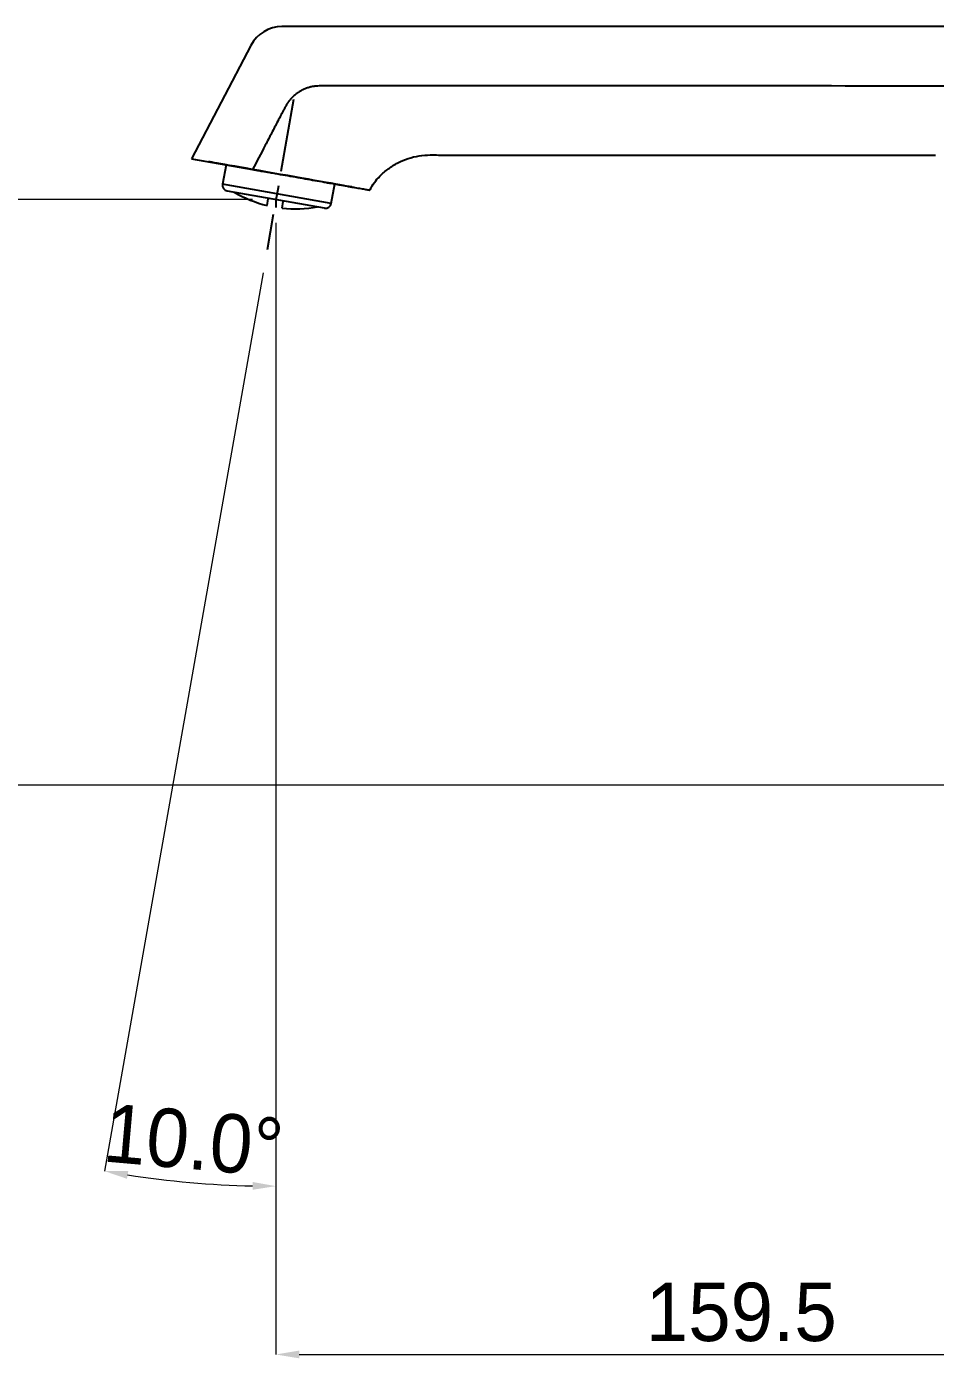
# Model space of a CAD drawing. Extents: x 1571 to 2360, y 0 to 579.
# Drawn here: x 1876.1 to 2031.8, y 157.6 to 385.8 of the extents above; entities that cross this region are included whole.
import ezdxf

# ---------------------------------------------------------------- set-up
doc = ezdxf.new("R2010")
doc.units = 0
doc.header["$LTSCALE"] = 10
doc.header["$MEASUREMENT"] = 0
doc.header["$PDMODE"] = 3
doc.header["$PDSIZE"] = -10
doc.linetypes.add('CENTER', pattern=[2, 1.25, -0.25, 0.25, -0.25])
doc.layers.get('0').update_dxf_attribs({"linetype": 'CONTINUOUS'})
doc.layers.get('DEFPOINTS').update_dxf_attribs({"linetype": 'CONTINUOUS'})
doc.layers.add('1', color=7, linetype='CONTINUOUS')
doc.styles.add('Daelim Dimension', font='H2GTRE.TTF')
doc.dimstyles.new('DEFAULT', dxfattribs={"dimscale": 2, "dimtxt": 2, "dimasz": 2, "dimexe": 0, "dimexo": 2, "dimgap": 1, "dimtad": 1, "dimdec": 1, "dimzin": 9, "dimdsep": 46, "dimtxsty": 'Daelim Dimension', "dimcen": 0.5, "dimclrd": 252, "dimclre": 252, "dimclrt": 3, "dimadec": 1, "dimazin": 0, "dimtfac": 1, "dimtdec": 1, "dimtix": 1, "dimtmove": 0, "dimatfit": 3, "dimfxl": 1, "dimtolj": 1, "dimtzin": 1, "dimlwd": 9, "dimlwe": 9, "dimarcsym": 0})

# ---------------------------------------------------------------- blocks, each defined once
blk = doc.blocks.new('*D4')
at = {"color": 5, "lineweight": 9, "ltscale": 0.5, "transparency": 16777216}
for p, q in [((2006.29, 422.87), (2172.46, 422.87)), ((2172.46, 259.79), (2172.46, 418.87)), ((2109.29, 255.79), (2172.46, 255.79))]:
    blk.add_line(p, q, dxfattribs=at)
at = {"color": 5, "ltscale": 0.5, "transparency": 16777216}
for points in [[(2171.8, 418.87), (2173.13, 418.87), (2172.46, 422.87)], [(2171.8, 259.79), (2173.13, 259.79), (2172.46, 255.79)]]:
    blk.add_solid(points, dxfattribs=at)
at = {"layer": 'DEFPOINTS', "color": 0, "ltscale": 0.5, "transparency": 16777216}
for p in [(2002.29, 422.87), (2172.46, 422.87), (2105.29, 255.79)]:
    blk.add_point(p, dxfattribs=at)
at = {"color": 7, "lineweight": -3, "ltscale": 0.5, "transparency": 16777216, "insert": (2165.23, 339.33), "char_height": 10, "attachment_point": 5, "rotation": 90, "style": 'Daelim Dimension'}
blk.add_mtext('\\A1;167', dxfattribs=at)
blk = doc.blocks.new('*D5')
at = {"color": 5, "lineweight": 9, "ltscale": 0.5, "transparency": 16777216}
for p, q in [((1918.82, 352.15), (1918.82, 158.23)), ((2078.29, 250.29), (2078.29, 158.23)), ((1922.82, 158.23), (2074.29, 158.23))]:
    blk.add_line(p, q, dxfattribs=at)
at = {"color": 5, "ltscale": 0.5, "transparency": 16777216}
for points in [[(1922.82, 158.9), (1922.82, 157.57), (1918.82, 158.23)], [(2074.29, 158.9), (2074.29, 157.57), (2078.29, 158.23)]]:
    blk.add_solid(points, dxfattribs=at)
at = {"layer": 'DEFPOINTS', "color": 0, "ltscale": 0.5, "transparency": 16777216}
for p in [(1918.82, 356.15), (2078.29, 254.29), (2078.29, 158.23)]:
    blk.add_point(p, dxfattribs=at)
at = {"color": 7, "lineweight": -3, "ltscale": 0.5, "transparency": 16777216, "insert": (1998.56, 165.46), "char_height": 10, "attachment_point": 5, "style": 'Daelim Dimension'}
blk.add_mtext('\\A1;159.5', dxfattribs=at)
blk = doc.blocks.new('*D6')
at = {"color": 5, "lineweight": 9, "ltscale": 0.5, "transparency": 16777216}
for p, q in [((1918.82, 350.81), (1918.82, 187.08)), ((1916.61, 343.62), (1889.46, 189.65))]:
    blk.add_line(p, q, dxfattribs=at)
blk.add_arc((1918.82, 356.15), 169.08, 261.3555, 268.6445, dxfattribs=at)
at = {"color": 5, "ltscale": 0.5, "transparency": 16777216}
for points in [[(1893.3, 188.34), (1893.52, 189.66), (1889.46, 189.65)], [(1914.83, 187.79), (1914.82, 186.46), (1918.82, 187.08)]]:
    blk.add_solid(points, dxfattribs=at)
at = {"layer": 'DEFPOINTS', "color": 0, "ltscale": 0.5, "transparency": 16777216}
for p in [(1921.85, 373.3), (1918.82, 356.15), (1918.82, 354.81), (1917.31, 347.55), (1899.19, 188.22)]:
    blk.add_point(p, dxfattribs=at)
at = {"color": 7, "lineweight": -3, "ltscale": 0.5, "transparency": 16777216, "insert": (1904.72, 194.91), "char_height": 10, "attachment_point": 5, "rotation": 355, "style": 'Daelim Dimension'}
blk.add_mtext('\\A1;10.0°', dxfattribs=at)
blk = doc.blocks.new('*D7')
at = {"color": 5, "lineweight": 9, "ltscale": 0.5, "transparency": 16777216}
for p, q in [((1914.82, 356.15), (1873.1, 356.15)), ((1873.1, 352.15), (1873.1, 259.79)), ((2047.29, 255.79), (1873.1, 255.79))]:
    blk.add_line(p, q, dxfattribs=at)
at = {"color": 5, "ltscale": 0.5, "transparency": 16777216}
for points in [[(1872.44, 352.15), (1873.77, 352.15), (1873.1, 356.15)], [(1872.44, 259.79), (1873.77, 259.79), (1873.1, 255.79)]]:
    blk.add_solid(points, dxfattribs=at)
at = {"layer": 'DEFPOINTS', "color": 0, "ltscale": 0.5, "transparency": 16777216}
for p in [(1918.82, 356.15), (1873.1, 255.79), (2051.29, 255.79)]:
    blk.add_point(p, dxfattribs=at)
at = {"color": 7, "lineweight": -3, "ltscale": 0.5, "transparency": 16777216, "insert": (1865.89, 305.97), "char_height": 10, "attachment_point": 5, "rotation": 90, "style": 'Daelim Dimension'}
blk.add_mtext('\\A1;100.5', dxfattribs=at)

msp = doc.modelspace()

# ---------------------------------------------------------------- linework, layer by layer
at = {"ltscale": 0.5}
msp.add_line((1918.82, 356.15), (1918.82, 354.81), dxfattribs=at)
at = {"layer": '1', "color": 7, "linetype": 'Continuous', "lineweight": -3}
for p, q in [((2057.37, 385.79), (1919.85, 385.79)), ((1914.54, 382.58), (1904.34, 363.14)), ((1904.34, 363.14), (1910.28, 362.1)), ((1904.35, 363.15), (1914.82, 361.31)), ((1910.28, 362.11), (1909.69, 358.78)), ((1928.3, 355.5), (1909.69, 358.78)), ((1928.3, 355.5), (1928.89, 358.83)), ((1927.14, 354.69), (1910.5, 357.62)), ((1917.32, 355.14), (1917.52, 356.28)), ((1919.88, 354.69), (1920.08, 355.82))]:
    msp.add_line(p, q, dxfattribs=at)
at = {"layer": '1', "color": 1, "linetype": 'CENTER', "lineweight": -3}
msp.add_line((1921.85, 373.3), (1917.31, 347.55), dxfattribs=at)
at = {"layer": '1', "color": 7, "linetype": 'Continuous', "lineweight": -3}
for centre, radius, start, end in [((1919.85, 379.79), 6, 90, 152.3041), ((1910.67, 358.61), 1, 170, 260), ((1922.21, 375.36), 20.8, 239.636, 256.4167), ((1922.21, 375.36), 20.8, 263.5833, 280.364), ((1927.32, 355.67), 1, 260, 350)]:
    msp.add_arc(centre, radius, start, end, dxfattribs=at)
for start_param, end_param in [(3.141656, 6.283185), (0, 0.713142), (2.427568, 3.141656)]:
    msp.add_ellipse((1919.59, 360.47), major_axis=(-12.31, 2.17), ratio=0.000346, start_param=start_param, end_param=end_param, dxfattribs=at)
for points, knots in [([(2055.87, 375.61), (2031.06, 375.61), (2006.26, 375.62), (1969.05, 375.62), (1956.65, 375.63), (1942.7, 375.63), (1941.15, 375.63), (1938.82, 375.63), (1938.05, 375.63), (1936.5, 375.63), (1935.34, 375.63), (1934.17, 375.63), (1933.4, 375.63), (1933.01, 375.63), (1931.85, 375.63), (1931.07, 375.63), (1929.91, 375.63), (1929.52, 375.63), (1928.94, 375.63), (1928.75, 375.63), (1928.36, 375.63), (1928.17, 375.63), (1927.78, 375.63), (1927.59, 375.63), (1927.2, 375.63), (1927, 375.63), (1926.62, 375.64), (1926.42, 375.64), (1926.04, 375.62), (1925.84, 375.61), (1925.55, 375.58), (1925.46, 375.57), (1925.27, 375.54), (1925.07, 375.51), (1924.88, 375.47), (1924.74, 375.44), (1924.69, 375.42), (1924.6, 375.4), (1924.55, 375.38), (1924.32, 375.32), (1924.13, 375.25), (1923.77, 375.11), (1923.41, 374.95), (1923.07, 374.77), (1922.82, 374.62), (1922.74, 374.56), (1922.62, 374.48), (1922.58, 374.45), (1922.5, 374.4), (1922.46, 374.37), (1922.26, 374.23), (1922.11, 374.1), (1921.81, 373.85), (1921.67, 373.72), (1921.4, 373.44), (1921.27, 373.29), (1921.12, 373.1), (1921.09, 373.07), (1921.03, 372.99), (1921, 372.95), (1920.91, 372.83), (1920.85, 372.75), (1920.74, 372.59), (1920.69, 372.51), (1920.59, 372.34), (1920.54, 372.26), (1920.4, 372), (1920.31, 371.83), (1920.18, 371.57), (1920.13, 371.48), (1920.04, 371.31), (1919.91, 371.05), (1919.77, 370.79), (1919.5, 370.28), (1918.96, 369.24), (1918.42, 368.21), (1917.71, 366.83), (1917.35, 366.14), (1916.27, 364.07), (1915.55, 362.69), (1914.82, 361.31)], [0, 0, 0, 0, 0.5, 0.5, 0.75, 0.75, 0.78125, 0.78125, 0.796875, 0.796875, 0.8125, 0.820313, 0.820313, 0.828125, 0.828125, 0.84375, 0.84375, 0.851563, 0.851563, 0.855469, 0.855469, 0.859375, 0.859375, 0.863281, 0.863281, 0.867188, 0.867188, 0.871094, 0.871094, 0.875, 0.875, 0.876953, 0.876953, 0.878906, 0.880859, 0.880859, 0.881836, 0.881836, 0.882813, 0.882813, 0.886719, 0.886719, 0.890625, 0.894531, 0.894531, 0.896484, 0.896484, 0.897461, 0.897461, 0.898438, 0.898438, 0.902344, 0.902344, 0.90625, 0.90625, 0.910156, 0.910156, 0.911133, 0.911133, 0.912109, 0.912109, 0.914063, 0.914063, 0.916016, 0.916016, 0.917969, 0.917969, 0.921875, 0.921875, 0.923828, 0.923828, 0.925781, 0.929688, 0.929688, 0.9375, 0.953125, 0.953125, 0.96875, 0.96875, 1, 1, 1, 1]), ([(1914.82, 361.31), (1914.97, 361.29), (1915.11, 361.26), (1915.39, 361.21), (1915.82, 361.14), (1916.25, 361.06), (1916.82, 360.96), (1917.1, 360.91), (1917.67, 360.81), (1917.96, 360.76), (1918.83, 360.61), (1919.41, 360.5), (1920.57, 360.3), (1921.14, 360.2), (1922.29, 360), (1922.86, 359.9), (1923.98, 359.7), (1924.54, 359.6), (1925.63, 359.41), (1926.17, 359.31), (1926.84, 359.2), (1926.97, 359.17), (1927.23, 359.13), (1927.36, 359.1), (1927.75, 359.04), (1928.01, 358.99), (1928.77, 358.86), (1929.26, 358.77), (1930.2, 358.6), (1930.66, 358.52), (1931.2, 358.43), (1931.36, 358.4), (1931.52, 358.37), (1931.63, 358.35), (1931.68, 358.34), (1931.94, 358.3), (1932.14, 358.26), (1932.71, 358.16), (1933.06, 358.1), (1933.54, 358.02), (1933.69, 357.99), (1933.97, 357.94), (1934.11, 357.92), (1934.36, 357.87), (1934.47, 357.85), (1934.63, 357.82), (1934.68, 357.81), (1934.78, 357.8), (1934.82, 357.79), (1934.88, 357.78), (1934.89, 357.78), (1934.91, 357.77)], [0, 0, 0, 0, 0.0156123, 0.0156123, 0.0312246, 0.0624492, 0.0624492, 0.0936737, 0.0936737, 0.1248983, 0.1248983, 0.1873475, 0.1873475, 0.2497966, 0.2497966, 0.3122458, 0.3122458, 0.3746949, 0.3746949, 0.4371441, 0.4371441, 0.4527564, 0.4527564, 0.4683686, 0.4683686, 0.4995932, 0.4995932, 0.5620424, 0.5620424, 0.6244915, 0.6244915, 0.6401038, 0.64791, 0.64791, 0.6557161, 0.6557161, 0.6869407, 0.6869407, 0.7493898, 0.7493898, 0.7806144, 0.7806144, 0.811839, 0.811839, 0.8430636, 0.8430636, 0.8586758, 0.8586758, 0.8742881, 0.8742881, 0.8802534, 0.8802534, 0.8802534, 0.8802534])]:
    msp.add_open_spline(points, degree=3, knots=knots, dxfattribs=at)
at = {"layer": '1', "color": 7, "linetype": 'Continuous'}
msp.add_open_spline([(1934.91, 357.77), (1934.93, 357.81), (1934.94, 357.84), (1934.96, 357.87), (1935.17, 358.29), (1935.42, 358.7), (1935.98, 359.46), (1936.29, 359.82), (1937.08, 360.62), (1937.56, 361.04), (1938.59, 361.8), (1939.14, 362.15), (1940.28, 362.74), (1940.88, 362.99), (1942.1, 363.39), (1942.73, 363.54), (1944, 363.74), (1944.64, 363.78), (1945.75, 363.8), (1946.22, 363.79), (1947.14, 363.79), (1947.59, 363.79), (1948.5, 363.79), (1948.96, 363.79), (1949.88, 363.79), (1950.33, 363.79), (1951.89, 363.79), (1953, 363.79), (1956.59, 363.79), (1959.08, 363.79), (1967.15, 363.79), (1972.72, 363.79), (1994.56, 363.79), (2010.83, 363.79), (2028.67, 363.79), (2030.24, 363.79), (2031.82, 363.79)], degree=3, knots=[-0.001021, -0.001021, -0.001021, -0.001021, 0, 0, 0, 0.013643, 0.013643, 0.027287, 0.027287, 0.046044, 0.046044, 0.064802, 0.064802, 0.08356, 0.08356, 0.102317, 0.102317, 0.121075, 0.121075, 0.135283, 0.135283, 0.149188, 0.149188, 0.163094, 0.163094, 0.177, 0.177, 0.210638, 0.210638, 0.286594, 0.286594, 0.456328, 0.456328, 0.95204, 0.95204, 1, 1, 1, 1], dxfattribs=at)

# ---------------------------------------------------------------- dimensions: what is measured, and where the dimension line sits
at = {"color": 5, "lineweight": -3, "ltscale": 0.5}
for base, p1, p2, text, picture, middle in [((2172.46, 422.87), (2105.29, 255.79), (2002.29, 422.87), '167', '*D4', (2165.23, 339.33)), ((1873.1, 255.79), (1918.82, 356.15), (2051.29, 255.79), '100.5', '*D7', (1865.89, 305.97))]:
    dim = msp.add_linear_dim(base=base, p1=p1, p2=p2, angle=90, text=text, dimstyle='DEFAULT', override={"dimtxt": 5, "dimclrd": 5, "dimclre": 5, "dimclrt": 7}, dxfattribs=at)
    dim.commit()
    dim.dimension.update_dxf_attribs({"geometry": picture, "text_midpoint": middle})
dim = msp.add_angular_dim_2l(base=(1899.19, 188.22), line1=((1921.85, 373.3), (1917.31, 347.55)), line2=((1918.82, 356.15), (1918.82, 354.81)), dimstyle='DEFAULT', override={"dimtxt": 5, "dimclrd": 5, "dimclre": 5, "dimclrt": 7}, dxfattribs=at)
dim.commit()
dim.dimension.update_dxf_attribs({"geometry": '*D6', "text_midpoint": (1904.72, 194.91)})
dim = msp.add_linear_dim(base=(2078.29, 158.23), p1=(1918.82, 356.15), p2=(2078.29, 254.29), dimstyle='DEFAULT', override={"dimtxt": 5, "dimclrd": 5, "dimclre": 5, "dimclrt": 7}, dxfattribs=at)
dim.commit()
dim.dimension.update_dxf_attribs({"geometry": '*D5', "text_midpoint": (1998.56, 165.46)})

doc.saveas('drawing.dxf')
